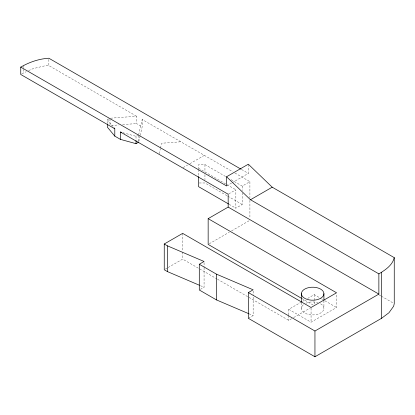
<?xml version="1.0" encoding="UTF-8"?>
<svg xmlns="http://www.w3.org/2000/svg" width="415" height="415" viewBox="0 0 415 415"><rect width="100%" height="100%" fill="white"/><g stroke="black" fill="none" stroke-linecap="round" stroke-linejoin="round"><path stroke-width="0.31" stroke-dasharray="2.08 1.56" d="M138.662 134.792L142.169 119.463L232.685 171.722M138.802 141.536L140.062 136.021M140.203 135.404L142.169 126.824L142.169 119.463M159.22 153.721L160.351 148.793M160.491 148.176L161.617 143.248L180.826 141.785M21.819 73.854L26.275 71.665M107.345 123.442L107.345 119.764L109.985 118.239L136.54 116.216L136.54 123.571L142.169 126.824M122.918 132.707L136.021 136.317L137.609 135.404M183.16 167.598L187.622 165.02M189.852 163.733L204.351 155.366M226.58 185.951L231.601 183.051M232.156 182.73L248.326 173.397L248.326 164.2M228.717 193.909L235.855 189.785L235.855 208.18L242.225 204.502L242.225 193.084M231.098 179.679L242.225 186.107L249.913 181.666L249.913 197.763M165.362 269.112L167.593 267.825M168.153 267.504L182.662 259.121L216.91 278.896M209.269 243.766L229.308 232.193M231.539 230.906L249.353 220.619M200.352 289.38L204.071 287.232L204.071 267.919M248.357 318.321L253.14 315.561L253.14 296.248M288.762 314.861L288.762 309.341L302.063 301.663M302.613 301.342L305.383 299.744M307.603 298.463L314.248 294.624L320.94 298.489M248.907 297.368L288.762 320.38L293.192 317.817M293.747 317.501L310.373 307.904M288.762 309.341L311.063 322.216L336.555 307.499L336.555 294.064M28.557 70.654L33.122 68.631L44.426 65.928L48.861 65.591L136.54 116.216M111.251 125.501L118.84 124.92M122.633 124.63L136.54 123.571M225.532 176.468L204.948 164.584L198.578 164.584L198.578 168.391M199.21 182.979L204.948 182.979L227.202 195.828M200.523 285.717L204.071 287.232M249 313.797L253.14 315.561M241.603 169.512L248.326 173.397M234.911 173.008L249.913 181.666M198.578 168.262L235.855 189.785M227.757 196.15L242.225 204.502M229.179 204.325L235.855 208.18M379.144 294.909L380.825 295.879M381.385 296.201L393.13 302.986M321.501 298.81L322.616 299.454M324.846 300.74L336.555 307.499M301.902 298.53L313.128 305.015M217.47 279.217L248.346 297.041M107.345 119.764L112.833 126.399M323.923 300.745L323.923 308.423M314.248 294.624L314.248 304.434M311.063 308.143L311.063 322.216M301.394 302.665L301.394 308.423M288.762 315.473L288.762 320.38M253.14 291.097L253.14 295.605M249.913 200.341L249.913 218.368M242.225 186.107L242.225 190.547M204.948 164.584L204.948 172.194M204.948 174.736L204.948 179.809M204.071 262.768L204.071 267.276M198.578 169.533L198.578 176.001M182.662 233.37L182.662 251.397M182.662 252.04L182.662 259.121M138.662 135.404L138.662 141.536M136.021 136.317L136.021 139.995M109.985 118.851L109.985 124.982M48.861 59.459L48.861 65.591M23.416 65.575L23.416 72.931M320.624 303.822A11.262 6.505 0 0 1 320.624 313.019A11.262 6.505 0 0 1 304.693 313.019A11.262 6.505 0 0 1 304.693 303.822M305.798 303.261A11.262 6.505 0 0 1 317.776 302.628"/><path stroke-width="0.62" d="M394.25 257.642C392.497 265.294 385.219 270.051 378.869 273.874L250.478 199.745L226.58 176.754L248.326 164.2L272.219 187.191L394.25 257.642L394.25 303.63L393.664 306.192L388.985 312.718L381.535 318.321L314.949 356.765L248.357 318.321L248.357 292.565L253.14 289.81L216.495 274.17L199.293 264.241L199.293 289.992L216.495 299.926L248.409 313.543M138.662 142.153L136.021 143.673L120.423 139.378L114.794 136.125L114.794 128.769L20.75 74.472L20.75 67.116C29.309 62.157 38.948 58.816 48.861 58.235L241.042 169.19M199.345 285.214L167.432 271.597L164.247 269.755L164.247 244.004L182.662 233.37L311.063 307.499L336.555 292.788L208.154 218.653L208.154 244.409L301.342 298.209M208.154 218.653L228.167 207.101L378.869 294.105L378.869 273.874M250.478 199.745L272.219 187.191M199.293 264.241L204.071 261.481L167.432 245.846L164.247 244.004M248.357 292.565L314.949 331.014L378.869 294.105M120.423 139.378L120.423 132.017L121.673 132.364M20.75 67.116L226.58 185.951L226.58 176.754M120.423 132.017L228.167 194.225L228.167 207.101M228.618 204.004L198.578 186.657L198.578 176.51M114.011 127.82L114.794 128.769M114.794 136.125L107.345 127.12L107.345 124.054M381.535 272.333L381.535 318.321M323.923 293.706A11.262 6.505 0 0 1 307.027 299.339A11.262 6.505 0 0 1 307.027 288.072A11.262 6.505 0 0 1 323.923 293.706L323.923 300.102M314.949 331.014L314.949 356.765M301.394 293.706L301.394 302.021M216.495 274.17L216.495 299.926M167.432 245.846L167.432 271.597M136.021 140.607L136.021 143.673"/></g></svg>
